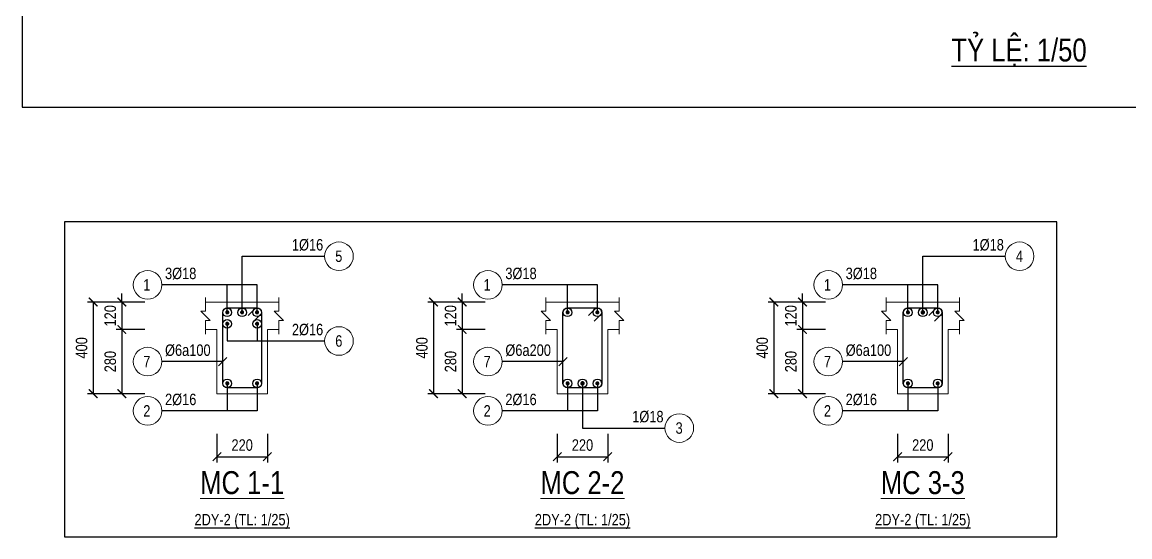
# Model space of a CAD drawing. Extents: x -165145 to 691808, y -202842 to 311040.
# Drawn here: x 309561 to 314395, y -83029 to -80783 of the extents above; entities that cross this region are included whole.
import ezdxf
from ezdxf.enums import TextEntityAlignment as Align

# ---------------------------------------------------------------- set-up
doc = ezdxf.new("R2010")
doc.units = 0
doc.header["$LTSCALE"] = 10
doc.header["$MEASUREMENT"] = 0
doc.layers.get('0').update_dxf_attribs({"linetype": 'CONTINUOUS'})
doc.layers.get('Defpoints').update_dxf_attribs({"color": 5, "linetype": 'CONTINUOUS'})
for name, color, linetype, lineweight in [('DCE_BaoBeTong', 4, 'CONTINUOUS', 18), ('DCE_Block', 8, 'CONTINUOUS', 9), ('DCE_Dim', 254, 'CONTINUOUS', 9), ('DCE_MCZiCZac', 144, 'CONTINUOUS', 13), ('DCE_ThepChu', 1, 'CONTINUOUS', 35), ('DCE_ThepDai', 220, 'CONTINUOUS', 25)]:
    doc.layers.add(name, color=color, linetype=linetype, lineweight=lineweight)
doc.styles.add('Dce_Text', font='arial.ttf', dxfattribs={"width": 0.8})
doc.dimstyles.new('Dce_207MV', dxfattribs={"dimscale": 25, "dimtxt": 2.5, "dimasz": 1.5, "dimexe": 1, "dimexo": 2, "dimgap": 1, "dimtad": 1, "dimdec": 0, "dimrnd": 5, "dimtxsty": 'Dce_Text', "dimblk": 'ARCHTICK', "dimcen": 2.5, "dimclrd": 8, "dimclre": 8, "dimclrt": 3, "dimadec": 0, "dimazin": 0, "dimtfac": 1, "dimtdec": 0, "dimtix": 1, "dimtmove": 2, "dimatfit": 3, "dimldrblk": 'DOTBLANK', "dimfxl": 1, "dimarcsym": 0})
doc.dimstyles.new('Dce_208MV', dxfattribs={"dimscale": 25, "dimtxt": 2.5, "dimasz": 1.5, "dimexe": 1, "dimexo": 2, "dimgap": 1, "dimtad": 1, "dimdec": 0, "dimrnd": 5, "dimtxsty": 'Dce_Text', "dimblk": 'ARCHTICK', "dimcen": 2.5, "dimclrd": 8, "dimclre": 8, "dimclrt": 3, "dimadec": 0, "dimazin": 0, "dimtfac": 1, "dimtdec": 0, "dimtix": 1, "dimtmove": 2, "dimatfit": 3, "dimldrblk": 'ARCHTICK', "dimfxl": 1, "dimarcsym": 0})
doc.dimstyles.new('Dce_25MV', dxfattribs={"dimscale": 25, "dimtxt": 2, "dimasz": 1.5, "dimexe": 1, "dimexo": 2, "dimgap": 1, "dimtad": 1, "dimdec": 0, "dimrnd": 5, "dimtxsty": 'Dce_Text', "dimblk": 'ARCHTICK', "dimcen": 2.5, "dimclrd": 8, "dimclre": 8, "dimclrt": 3, "dimadec": 0, "dimazin": 0, "dimtfac": 1, "dimtdec": 0, "dimtix": 1, "dimtmove": 2, "dimatfit": 3, "dimldrblk": 'OBLIQUE', "dimfxl": 4, "dimfxlon": 1, "dimarcsym": 0})

# ---------------------------------------------------------------- blocks, each defined once
blk = doc.blocks.new('Dce_KhTenDam')
at = {"color": 255, "linetype": 'ByBlock', "lineweight": -2, "style": 'Dce_Text', "width": 0.8}
blk.add_attdef('TENDAM', text='', height=2, dxfattribs=at).set_placement((0, 0.735), align=Align.CENTER)
at = {"color": 11, "lineweight": 25, "style": 'Dce_Text', "width": 0.8}
blk.add_attdef('TL', text='', height=1, dxfattribs=at).set_placement((0, -1.999), align=Align.CENTER)
blk = doc.blocks.new('Dce_KhtMcThepChu')
blk.add_circle((-2.5, 0), 2.5)
at = {"color": 3, "style": 'Dce_Text', "width": 0.8}
blk.add_attdef('DKVAKC', (0.54, 1), '', height=2, dxfattribs=at)
at = {"color": 11, "style": 'Dce_Text', "width": 0.8}
blk.add_attdef('SH', text='', height=2, dxfattribs=at).set_placement((-2.64, -1), align=Align.CENTER)
blk = doc.blocks.new('_ArchTick')
at = {"color": 0, "linetype": 'ByBlock', "const_width": 0.15}
blk.add_lwpolyline([(-0.5, -0.5), (0.5, 0.5)], dxfattribs=at)
blk = doc.blocks.new('Dce_KhMatCat')
at = {"color": 255, "linetype": 'ByBlock', "lineweight": -2, "style": 'Dce_Text', "width": 0.8}
blk.add_attdef('TENMATCAT', text='', height=2, dxfattribs=at).set_placement((0, 0.735), align=Align.CENTER)
at = {"color": 11, "lineweight": 25, "style": 'Dce_Text', "width": 0.8}
blk.add_attdef('TL', text='', height=1, dxfattribs=at).set_placement((0, -1.999), align=Align.CENTER)
blk = doc.blocks.new('*D2313')
at = {"layer": 'DCE_Dim', "color": 8, "lineweight": -2, "transparency": 16777216}
for p, q in [((309971.2, -82004.4), (309846.2, -82004.4)), ((309871.2, -82004.4), (309871.2, -82404.4)), ((309971.2, -82404.4), (309846.2, -82404.4))]:
    blk.add_line(p, q, dxfattribs=at)
at = {"layer": 'Defpoints', "color": 0, "transparency": 16777216}
for p in [(310171.2, -82004.4), (309871.2, -82404.4), (310171.2, -82404.4)]:
    blk.add_point(p, dxfattribs=at)
at = {"layer": 'DCE_Dim', "color": 8, "lineweight": -2, "transparency": 16777216, "xscale": 37.5, "yscale": 37.5, "zscale": 37.5}
for p, rotation in [((309871.2, -82004.4), 90), ((309871.2, -82404.4), 270)]:
    blk.add_blockref('_ArchTick', p, dxfattribs=dict(at, rotation=rotation))
at = {"layer": 'DCE_Dim', "color": 3, "transparency": 16777216, "insert": (309820.7, -82204.4), "char_height": 50, "attachment_point": 5, "rotation": 90, "style": 'Dce_Text'}
blk.add_mtext('400', dxfattribs=at)
blk = doc.blocks.new('_Oblique')
at = {"color": 0, "linetype": 'ByBlock', "lineweight": -2}
blk.add_line((-0.5, -0.5), (0.5, 0.5), dxfattribs=at)
blk = doc.blocks.new('*D2314')
at = {"layer": 'DCE_Dim', "color": 8, "lineweight": -2, "transparency": 16777216}
for p, q in [((309996.2, -82004.4), (309996.2, -81966.9)), ((310096.2, -82004.4), (309971.2, -82004.4)), ((309996.2, -82004.4), (309996.2, -82124.4)), ((310096.2, -82124.4), (309971.2, -82124.4)), ((309996.2, -82124.4), (309996.2, -82161.9))]:
    blk.add_line(p, q, dxfattribs=at)
at = {"layer": 'Defpoints', "color": 0, "transparency": 16777216}
for p in [(310171.2, -82004.4), (309996.2, -82124.4), (310171.2, -82124.4)]:
    blk.add_point(p, dxfattribs=at)
at = {"layer": 'DCE_Dim', "color": 8, "lineweight": -2, "transparency": 16777216, "xscale": 37.5, "yscale": 37.5, "zscale": 37.5}
for p, rotation in [((309996.2, -82004.4), 270), ((309996.2, -82124.4), 90)]:
    blk.add_blockref('_ArchTick', p, dxfattribs=dict(at, rotation=rotation))
at = {"layer": 'DCE_Dim', "color": 3, "transparency": 16777216, "insert": (309945.7, -82064.4), "char_height": 50, "attachment_point": 5, "rotation": 90, "style": 'Dce_Text'}
blk.add_mtext('120', dxfattribs=at)
blk = doc.blocks.new('*D2315')
at = {"layer": 'DCE_Dim', "color": 8, "lineweight": -2, "transparency": 16777216}
for p, q in [((310096.2, -82124.4), (309971.2, -82124.4)), ((309996.2, -82124.4), (309996.2, -82404.4)), ((310096.2, -82404.4), (309971.2, -82404.4))]:
    blk.add_line(p, q, dxfattribs=at)
at = {"layer": 'Defpoints', "color": 0, "transparency": 16777216}
for p in [(310171.2, -82124.4), (309996.2, -82404.4), (310171.2, -82404.4)]:
    blk.add_point(p, dxfattribs=at)
at = {"layer": 'DCE_Dim', "color": 8, "lineweight": -2, "transparency": 16777216, "xscale": 37.5, "yscale": 37.5, "zscale": 37.5}
for p, rotation in [((309996.2, -82124.4), 90), ((309996.2, -82404.4), 270)]:
    blk.add_blockref('_ArchTick', p, dxfattribs=dict(at, rotation=rotation))
at = {"layer": 'DCE_Dim', "color": 3, "transparency": 16777216, "insert": (309945.7, -82264.4), "char_height": 50, "attachment_point": 5, "rotation": 90, "style": 'Dce_Text'}
blk.add_mtext('280', dxfattribs=at)
blk = doc.blocks.new('*D2316')
at = {"layer": 'DCE_Dim', "color": 8, "lineweight": -2, "transparency": 16777216}
for p, q in [((310411.2, -82579.4), (310411.2, -82704.4)), ((310631.2, -82579.4), (310631.2, -82704.4)), ((310411.2, -82679.4), (310631.2, -82679.4))]:
    blk.add_line(p, q, dxfattribs=at)
at = {"layer": 'Defpoints', "color": 0, "transparency": 16777216}
for p in [(310411.2, -82504.4), (310631.2, -82504.4), (310631.2, -82679.4)]:
    blk.add_point(p, dxfattribs=at)
at = {"layer": 'DCE_Dim', "color": 8, "lineweight": -2, "transparency": 16777216, "xscale": 37.5, "yscale": 37.5, "zscale": 37.5, "rotation": 180}
blk.add_blockref('_ArchTick', (310411.2, -82679.4), dxfattribs=at)
at = {"layer": 'DCE_Dim', "color": 8, "lineweight": -2, "transparency": 16777216, "xscale": 37.5, "yscale": 37.5, "zscale": 37.5}
blk.add_blockref('_ArchTick', (310631.2, -82679.4), dxfattribs=at)
at = {"layer": 'DCE_Dim', "color": 3, "transparency": 16777216, "insert": (310521.2, -82628.9), "char_height": 50, "attachment_point": 5, "style": 'Dce_Text'}
blk.add_mtext('220', dxfattribs=at)
blk = doc.blocks.new('_DotBlank')
at = {"color": 0, "linetype": 'ByBlock', "lineweight": -2}
blk.add_line((-0.5, 0), (-1, 0), dxfattribs=at)
blk.add_circle((0, 0), 0.5, dxfattribs=at)
blk = doc.blocks.new('Dce_McThepChu')
at = {"color": 0}
for p, q in [((-0.5, 0), (0.5, 0)), ((-0.35, 0.35), (0.35, -0.35)), ((0.35, 0.35), (-0.35, -0.35)), ((0, 0.5), (0, -0.5))]:
    blk.add_line(p, q, dxfattribs=at)
at = {"color": 0, "const_width": 0.0833}
blk.add_lwpolyline([(-0.5, 0, 1), (0.5, 0, 1), (-0.5, 0, 1)], format="xyb", dxfattribs=at)
blk = doc.blocks.new('Dce_KhtMcThepTangCuong')
blk.add_circle((2.5, 0), 2.5)
at = {"color": 3, "style": 'Dce_Text', "width": 0.8}
blk.add_attdef('DKVAKC', text='', height=2, dxfattribs=at).set_placement((-0.25, 1), align=Align.RIGHT)
at = {"color": 11, "style": 'Dce_Text', "width": 0.8}
blk.add_attdef('SH', text='', height=2, dxfattribs=at).set_placement((2.47, -1), align=Align.CENTER)
blk = doc.blocks.new('*D2317')
at = {"layer": 'DCE_Dim', "color": 8, "lineweight": -2, "transparency": 16777216}
for p, q in [((311456.2, -82004.4), (311331.2, -82004.4)), ((311356.2, -82004.4), (311356.2, -82404.4)), ((311456.2, -82404.4), (311331.2, -82404.4))]:
    blk.add_line(p, q, dxfattribs=at)
at = {"layer": 'Defpoints', "color": 0, "transparency": 16777216}
for p in [(311656.2, -82004.4), (311356.2, -82404.4), (311656.2, -82404.4)]:
    blk.add_point(p, dxfattribs=at)
at = {"layer": 'DCE_Dim', "color": 8, "lineweight": -2, "transparency": 16777216, "xscale": 37.5, "yscale": 37.5, "zscale": 37.5}
for p, rotation in [((311356.2, -82004.4), 90), ((311356.2, -82404.4), 270)]:
    blk.add_blockref('_ArchTick', p, dxfattribs=dict(at, rotation=rotation))
at = {"layer": 'DCE_Dim', "color": 3, "transparency": 16777216, "insert": (311305.7, -82204.4), "char_height": 50, "attachment_point": 5, "rotation": 90, "style": 'Dce_Text'}
blk.add_mtext('400', dxfattribs=at)
blk = doc.blocks.new('*D2318')
at = {"layer": 'DCE_Dim', "color": 8, "lineweight": -2, "transparency": 16777216}
for p, q in [((311481.2, -82004.4), (311481.2, -81966.9)), ((311581.2, -82004.4), (311456.2, -82004.4)), ((311481.2, -82004.4), (311481.2, -82124.4)), ((311581.2, -82124.4), (311456.2, -82124.4)), ((311481.2, -82124.4), (311481.2, -82161.9))]:
    blk.add_line(p, q, dxfattribs=at)
at = {"layer": 'Defpoints', "color": 0, "transparency": 16777216}
for p in [(311656.2, -82004.4), (311481.2, -82124.4), (311656.2, -82124.4)]:
    blk.add_point(p, dxfattribs=at)
at = {"layer": 'DCE_Dim', "color": 8, "lineweight": -2, "transparency": 16777216, "xscale": 37.5, "yscale": 37.5, "zscale": 37.5}
for p, rotation in [((311481.2, -82004.4), 270), ((311481.2, -82124.4), 90)]:
    blk.add_blockref('_ArchTick', p, dxfattribs=dict(at, rotation=rotation))
at = {"layer": 'DCE_Dim', "color": 3, "transparency": 16777216, "insert": (311430.7, -82064.4), "char_height": 50, "attachment_point": 5, "rotation": 90, "style": 'Dce_Text'}
blk.add_mtext('120', dxfattribs=at)
blk = doc.blocks.new('*D2319')
at = {"layer": 'DCE_Dim', "color": 8, "lineweight": -2, "transparency": 16777216}
for p, q in [((311581.2, -82124.4), (311456.2, -82124.4)), ((311481.2, -82124.4), (311481.2, -82404.4)), ((311581.2, -82404.4), (311456.2, -82404.4))]:
    blk.add_line(p, q, dxfattribs=at)
at = {"layer": 'Defpoints', "color": 0, "transparency": 16777216}
for p in [(311656.2, -82124.4), (311481.2, -82404.4), (311656.2, -82404.4)]:
    blk.add_point(p, dxfattribs=at)
at = {"layer": 'DCE_Dim', "color": 8, "lineweight": -2, "transparency": 16777216, "xscale": 37.5, "yscale": 37.5, "zscale": 37.5}
for p, rotation in [((311481.2, -82124.4), 90), ((311481.2, -82404.4), 270)]:
    blk.add_blockref('_ArchTick', p, dxfattribs=dict(at, rotation=rotation))
at = {"layer": 'DCE_Dim', "color": 3, "transparency": 16777216, "insert": (311430.7, -82264.4), "char_height": 50, "attachment_point": 5, "rotation": 90, "style": 'Dce_Text'}
blk.add_mtext('280', dxfattribs=at)
blk = doc.blocks.new('*D2320')
at = {"layer": 'DCE_Dim', "color": 8, "lineweight": -2, "transparency": 16777216}
for p, q in [((311896.2, -82579.4), (311896.2, -82704.4)), ((312116.2, -82579.4), (312116.2, -82704.4)), ((311896.2, -82679.4), (312116.2, -82679.4))]:
    blk.add_line(p, q, dxfattribs=at)
at = {"layer": 'Defpoints', "color": 0, "transparency": 16777216}
for p in [(311896.2, -82504.4), (312116.2, -82504.4), (312116.2, -82679.4)]:
    blk.add_point(p, dxfattribs=at)
at = {"layer": 'DCE_Dim', "color": 8, "lineweight": -2, "transparency": 16777216, "xscale": 37.5, "yscale": 37.5, "zscale": 37.5, "rotation": 180}
blk.add_blockref('_ArchTick', (311896.2, -82679.4), dxfattribs=at)
at = {"layer": 'DCE_Dim', "color": 8, "lineweight": -2, "transparency": 16777216, "xscale": 37.5, "yscale": 37.5, "zscale": 37.5}
blk.add_blockref('_ArchTick', (312116.2, -82679.4), dxfattribs=at)
at = {"layer": 'DCE_Dim', "color": 3, "transparency": 16777216, "insert": (312006.2, -82628.9), "char_height": 50, "attachment_point": 5, "style": 'Dce_Text'}
blk.add_mtext('220', dxfattribs=at)
blk = doc.blocks.new('*D2321')
at = {"layer": 'DCE_Dim', "color": 8, "lineweight": -2, "transparency": 16777216}
for p, q in [((312941.2, -82004.4), (312816.2, -82004.4)), ((312841.2, -82004.4), (312841.2, -82404.4)), ((312941.2, -82404.4), (312816.2, -82404.4))]:
    blk.add_line(p, q, dxfattribs=at)
at = {"layer": 'Defpoints', "color": 0, "transparency": 16777216}
for p in [(313141.2, -82004.4), (312841.2, -82404.4), (313141.2, -82404.4)]:
    blk.add_point(p, dxfattribs=at)
at = {"layer": 'DCE_Dim', "color": 8, "lineweight": -2, "transparency": 16777216, "xscale": 37.5, "yscale": 37.5, "zscale": 37.5}
for p, rotation in [((312841.2, -82004.4), 90), ((312841.2, -82404.4), 270)]:
    blk.add_blockref('_ArchTick', p, dxfattribs=dict(at, rotation=rotation))
at = {"layer": 'DCE_Dim', "color": 3, "transparency": 16777216, "insert": (312790.7, -82204.4), "char_height": 50, "attachment_point": 5, "rotation": 90, "style": 'Dce_Text'}
blk.add_mtext('400', dxfattribs=at)
blk = doc.blocks.new('*D2322')
at = {"layer": 'DCE_Dim', "color": 8, "lineweight": -2, "transparency": 16777216}
for p, q in [((312966.2, -82004.4), (312966.2, -81966.9)), ((313066.2, -82004.4), (312941.2, -82004.4)), ((312966.2, -82004.4), (312966.2, -82124.4)), ((313066.2, -82124.4), (312941.2, -82124.4)), ((312966.2, -82124.4), (312966.2, -82161.9))]:
    blk.add_line(p, q, dxfattribs=at)
at = {"layer": 'Defpoints', "color": 0, "transparency": 16777216}
for p in [(313141.2, -82004.4), (312966.2, -82124.4), (313141.2, -82124.4)]:
    blk.add_point(p, dxfattribs=at)
at = {"layer": 'DCE_Dim', "color": 8, "lineweight": -2, "transparency": 16777216, "xscale": 37.5, "yscale": 37.5, "zscale": 37.5}
for p, rotation in [((312966.2, -82004.4), 270), ((312966.2, -82124.4), 90)]:
    blk.add_blockref('_ArchTick', p, dxfattribs=dict(at, rotation=rotation))
at = {"layer": 'DCE_Dim', "color": 3, "transparency": 16777216, "insert": (312915.7, -82064.4), "char_height": 50, "attachment_point": 5, "rotation": 90, "style": 'Dce_Text'}
blk.add_mtext('120', dxfattribs=at)
blk = doc.blocks.new('*D2323')
at = {"layer": 'DCE_Dim', "color": 8, "lineweight": -2, "transparency": 16777216}
for p, q in [((313066.2, -82124.4), (312941.2, -82124.4)), ((312966.2, -82124.4), (312966.2, -82404.4)), ((313066.2, -82404.4), (312941.2, -82404.4))]:
    blk.add_line(p, q, dxfattribs=at)
at = {"layer": 'Defpoints', "color": 0, "transparency": 16777216}
for p in [(313141.2, -82124.4), (312966.2, -82404.4), (313141.2, -82404.4)]:
    blk.add_point(p, dxfattribs=at)
at = {"layer": 'DCE_Dim', "color": 8, "lineweight": -2, "transparency": 16777216, "xscale": 37.5, "yscale": 37.5, "zscale": 37.5}
for p, rotation in [((312966.2, -82124.4), 90), ((312966.2, -82404.4), 270)]:
    blk.add_blockref('_ArchTick', p, dxfattribs=dict(at, rotation=rotation))
at = {"layer": 'DCE_Dim', "color": 3, "transparency": 16777216, "insert": (312915.7, -82264.4), "char_height": 50, "attachment_point": 5, "rotation": 90, "style": 'Dce_Text'}
blk.add_mtext('280', dxfattribs=at)
blk = doc.blocks.new('*D2324')
at = {"layer": 'DCE_Dim', "color": 8, "lineweight": -2, "transparency": 16777216}
for p, q in [((313381.2, -82579.4), (313381.2, -82704.4)), ((313601.2, -82579.4), (313601.2, -82704.4)), ((313381.2, -82679.4), (313601.2, -82679.4))]:
    blk.add_line(p, q, dxfattribs=at)
at = {"layer": 'Defpoints', "color": 0, "transparency": 16777216}
for p in [(313381.2, -82504.4), (313601.2, -82504.4), (313601.2, -82679.4)]:
    blk.add_point(p, dxfattribs=at)
at = {"layer": 'DCE_Dim', "color": 8, "lineweight": -2, "transparency": 16777216, "xscale": 37.5, "yscale": 37.5, "zscale": 37.5, "rotation": 180}
blk.add_blockref('_ArchTick', (313381.2, -82679.4), dxfattribs=at)
at = {"layer": 'DCE_Dim', "color": 8, "lineweight": -2, "transparency": 16777216, "xscale": 37.5, "yscale": 37.5, "zscale": 37.5}
blk.add_blockref('_ArchTick', (313601.2, -82679.4), dxfattribs=at)
at = {"layer": 'DCE_Dim', "color": 3, "transparency": 16777216, "insert": (313491.2, -82628.9), "char_height": 50, "attachment_point": 5, "style": 'Dce_Text'}
blk.add_mtext('220', dxfattribs=at)

msp = doc.modelspace()

# ---------------------------------------------------------------- linework, layer by layer
at = {"layer": 'DCE_BaoBeTong'}
for points in [[(310361.183, -82004.38945), (310681.183, -82004.38945)], [(311846.183, -82004.38945), (312166.183, -82004.38945)], [(313331.183, -82004.38945), (313651.183, -82004.38945)], [(310361.183, -82124.38945), (310411.183, -82124.38945), (310411.183, -82404.38945), (310631.183, -82404.38945), (310631.183, -82124.38945), (310681.183, -82124.38945)], [(311846.183, -82124.38945), (311896.183, -82124.38945), (311896.183, -82404.38945), (312116.183, -82404.38945), (312116.183, -82124.38945), (312166.183, -82124.38945)], [(313331.183, -82124.38945), (313381.183, -82124.38945), (313381.183, -82404.38945), (313601.183, -82404.38945), (313601.183, -82124.38945), (313651.183, -82124.38945)]]:
    msp.add_lwpolyline(points, dxfattribs=at)
at = {"layer": 'DCE_MCZiCZac'}
for points in [[(310361.183, -81984.38945), (310361.183, -82044.38945), (310341.183, -82044.38945), (310381.183, -82084.38945), (310361.183, -82084.38945), (310361.183, -82144.38945)], [(310681.183, -81984.38945), (310681.183, -82044.38945), (310661.183, -82044.38945), (310701.183, -82084.38945), (310681.183, -82084.38945), (310681.183, -82144.38945)], [(311846.183, -81984.38945), (311846.183, -82044.38945), (311826.183, -82044.38945), (311866.183, -82084.38945), (311846.183, -82084.38945), (311846.183, -82144.38945)], [(312166.183, -81984.38945), (312166.183, -82044.38945), (312146.183, -82044.38945), (312186.183, -82084.38945), (312166.183, -82084.38945), (312166.183, -82144.38945)], [(313331.183, -81984.38945), (313331.183, -82044.38945), (313311.183, -82044.38945), (313351.183, -82084.38945), (313331.183, -82084.38945), (313331.183, -82144.38945)], [(313651.183, -81984.38945), (313651.183, -82044.38945), (313631.183, -82044.38945), (313671.183, -82084.38945), (313651.183, -82084.38945), (313651.183, -82144.38945)]]:
    msp.add_lwpolyline(points, dxfattribs=at)
at = {"layer": 'DCE_ThepDai'}
for points in [[(310547.24187, -82063.33058), (310581.183, -82029.38945), (310586.183, -82029.38945, -0.3926990817), (310606.183, -82049.38945), (310606.183, -82359.38945, -0.3926990817), (310586.183, -82379.38945), (310456.183, -82379.38945, -0.3926990817), (310436.183, -82359.38945), (310436.183, -82049.38945, -0.3926990817), (310456.183, -82029.38945), (310586.183, -82029.38945, -0.3926990817), (310606.183, -82049.38945), (310606.183, -82054.38945), (310572.24187, -82088.33058)], [(312032.24187, -82063.33058), (312066.183, -82029.38945), (312071.183, -82029.38945, -0.3926990817), (312091.183, -82049.38945), (312091.183, -82359.38945, -0.3926990817), (312071.183, -82379.38945), (311941.183, -82379.38945, -0.3926990817), (311921.183, -82359.38945), (311921.183, -82049.38945, -0.3926990817), (311941.183, -82029.38945), (312071.183, -82029.38945, -0.3926990817), (312091.183, -82049.38945), (312091.183, -82054.38945), (312057.24187, -82088.33058)], [(313517.24187, -82063.33058), (313551.183, -82029.38945), (313556.183, -82029.38945, -0.3926990817), (313576.183, -82049.38945), (313576.183, -82359.38945, -0.3926990817), (313556.183, -82379.38945), (313426.183, -82379.38945, -0.3926990817), (313406.183, -82359.38945), (313406.183, -82049.38945, -0.3926990817), (313426.183, -82029.38945), (313556.183, -82029.38945, -0.3926990817), (313576.183, -82049.38945), (313576.183, -82054.38945), (313542.24187, -82088.33058)]]:
    msp.add_lwpolyline(points, format="xyb", dxfattribs=at)
at = {"layer": 'Defpoints'}
for points in [[(309561.183, -77154.38945), (309561.183, -81154.38945), (317761.183, -81154.38945), (317761.183, -77154.38945)], [(309746.183, -81654.38945), (309746.183, -83029.38945), (314076.183, -83029.38945), (314076.183, -81654.38945)]]:
    msp.add_lwpolyline(points, close=True, dxfattribs=at)

# ---------------------------------------------------------------- block references
at = {"layer": 'DCE_Block'}
ref = msp.add_blockref('Dce_KhTenDam', (313911.183, -80754.38945), dxfattribs=dict(at, xscale=100, yscale=100, zscale=100))
ref.add_attrib('TL', '%%UTỶ LỆ: 1/50', dxfattribs={"layer": '0', "color": 11, "lineweight": 25, "height": 100, "style": 'Dce_Text', "width": 0.8}).set_placement((313911.183, -80954.3329), align=Align.CENTER)
for name, p, xscale, yscale, zscale, values in [('Dce_KhtMcThepTangCuong', (310881.183, -81804.38945), 25, 25, 25, {'SH': '5', 'DKVAKC': '1%%c16'}), ('Dce_KhtMcThepTangCuong', (313851.183, -81804.38945), 25, 25, 25, {'SH': '4', 'DKVAKC': '1%%c18'}), ('Dce_KhtMcThepChu', (310171.183, -81929.38945), 25, 25, 25, {'DKVAKC': '3%%c18', 'SH': '1'}), ('Dce_KhtMcThepChu', (311656.183, -81929.38945), 25, 25, 25, {'DKVAKC': '3%%c18', 'SH': '1'}), ('Dce_KhtMcThepChu', (313141.183, -81929.38945), 25, 25, 25, {'DKVAKC': '3%%c18', 'SH': '1'}), ('Dce_KhtMcThepTangCuong', (310881.183, -82174.38945), 25, 25, 25, {'SH': '6', 'DKVAKC': '2%%c16'}), ('Dce_KhtMcThepChu', (310171.183, -82264.38945), 25, 25, 25, {'DKVAKC': '%%c6a100', 'SH': '7'}), ('Dce_KhtMcThepChu', (311656.183, -82264.38945), 25, 25, 25, {'DKVAKC': '%%c6a200', 'SH': '7'}), ('Dce_KhtMcThepChu', (313141.183, -82264.38945), 25, 25, 25, {'DKVAKC': '%%c6a100', 'SH': '7'}), ('Dce_KhtMcThepChu', (310171.183, -82479.38945), 25, 25, 25, {'DKVAKC': '2%%c16', 'SH': '2'}), ('Dce_KhtMcThepChu', (311656.183, -82479.38945), 25, 25, 25, {'DKVAKC': '2%%c16', 'SH': '2'}), ('Dce_KhtMcThepChu', (313141.183, -82479.38945), 25, 25, 25, {'DKVAKC': '2%%c16', 'SH': '2'}), ('Dce_KhtMcThepTangCuong', (312366.183, -82554.38945), 25, 25, 25, {'SH': '3', 'DKVAKC': '1%%c18'}), ('Dce_KhMatCat', (310521.183, -82879.38945), 50, 50, 50, {'TL': '%%U2DY-2 (TL: 1/25)', 'TENMATCAT': '%%UMC 1-1'}), ('Dce_KhMatCat', (312006.183, -82879.38945), 50, 50, 50, {'TL': '%%U2DY-2 (TL: 1/25)', 'TENMATCAT': '%%UMC 2-2'}), ('Dce_KhMatCat', (313491.183, -82879.38945), 50, 50, 50, {'TL': '%%U2DY-2 (TL: 1/25)', 'TENMATCAT': '%%UMC 3-3'})]:
    msp.add_blockref(name, p, dxfattribs=dict(at, xscale=xscale, yscale=yscale, zscale=zscale)).add_auto_attribs(values)
at = {"layer": 'DCE_ThepChu'}
for p, xscale, yscale, zscale in [((310456.183, -82049.38945), 16, 16, 16), ((310521.183, -82049.38945), 16, 16, 16), ((310586.183, -82049.38945), 16, 16, 16), ((311941.183, -82049.38945), 16, 16, 16), ((312071.183, -82049.38945), 16, 16, 16), ((313426.183, -82049.38945), 16, 16, 16), ((313491.183, -82049.38945), 18, 18, 18), ((313556.183, -82049.38945), 16, 16, 16), ((310456.183, -82099.38945), 16, 16, 16), ((310586.183, -82099.38945), 16, 16, 16), ((310456.183, -82359.38945), 16, 16, 16), ((310586.183, -82359.38945), 16, 16, 16), ((311941.183, -82359.38945), 16, 16, 16), ((312006.183, -82359.38945), 18, 18, 18), ((312071.183, -82359.38945), 16, 16, 16), ((313426.183, -82359.38945), 16, 16, 16), ((313556.183, -82359.38945), 16, 16, 16)]:
    msp.add_blockref('Dce_McThepChu', p, dxfattribs=dict(at, xscale=xscale, yscale=yscale, zscale=zscale))

# ---------------------------------------------------------------- dimensions: what is measured, and where the dimension line sits
at = {"layer": 'DCE_Dim'}
for base, p1, p2, picture, middle in [((309996.183, -82124.38945), (310171.183, -82004.38945), (310171.183, -82124.38945), '*D2314', (309945.65435, -82064.38945)), ((311481.183, -82124.38945), (311656.183, -82004.38945), (311656.183, -82124.38945), '*D2318', (311430.65435, -82064.38945)), ((312966.183, -82124.38945), (313141.183, -82004.38945), (313141.183, -82124.38945), '*D2322', (312915.65435, -82064.38945)), ((309871.183, -82404.38945), (310171.183, -82004.38945), (310171.183, -82404.38945), '*D2313', (309820.65435, -82204.38945)), ((311356.183, -82404.38945), (311656.183, -82004.38945), (311656.183, -82404.38945), '*D2317', (311305.65435, -82204.38945)), ((312841.183, -82404.38945), (313141.183, -82004.38945), (313141.183, -82404.38945), '*D2321', (312790.65435, -82204.38945)), ((309996.183, -82404.38945), (310171.183, -82124.38945), (310171.183, -82404.38945), '*D2315', (309945.65435, -82264.38945)), ((311481.183, -82404.38945), (311656.183, -82124.38945), (311656.183, -82404.38945), '*D2319', (311430.65435, -82264.38945)), ((312966.183, -82404.38945), (313141.183, -82124.38945), (313141.183, -82404.38945), '*D2323', (312915.65435, -82264.38945))]:
    dim = msp.add_linear_dim(base=base, p1=p1, p2=p2, angle=90, dimstyle='Dce_25MV', dxfattribs=at)
    dim.commit()
    dim.dimension.update_dxf_attribs({"geometry": picture, "text_midpoint": middle})
for base, p1, p2, picture, middle in [((310631.183, -82679.38945), (310411.183, -82504.38945), (310631.183, -82504.38945), '*D2316', (310521.183, -82628.8608)), ((312116.183, -82679.38945), (311896.183, -82504.38945), (312116.183, -82504.38945), '*D2320', (312006.183, -82628.8608)), ((313601.183, -82679.38945), (313381.183, -82504.38945), (313601.183, -82504.38945), '*D2324', (313491.183, -82628.8608))]:
    dim = msp.add_linear_dim(base=base, p1=p1, p2=p2, dimstyle='Dce_25MV', dxfattribs=at)
    dim.commit()
    dim.dimension.update_dxf_attribs({"geometry": picture, "text_midpoint": middle})

# ---------------------------------------------------------------- leaders
at = {"layer": 'DCE_Block'}
for points, dimstyle in [([(310521.183, -82049.38945), (310521.183, -81804.38945), (310881.183, -81804.38945)], 'Dce_207MV'), ([(313491.183, -82049.38945), (313491.183, -81804.38945), (313851.183, -81804.38945)], 'Dce_207MV'), ([(310456.183, -82049.38945), (310456.183, -81929.38945), (310171.183, -81929.38945)], 'Dce_207MV'), ([(310586.183, -82049.38945), (310586.183, -81929.38945), (310171.183, -81929.38945)], 'Dce_207MV'), ([(311941.183, -82049.38945), (311941.183, -81929.38945), (311656.183, -81929.38945)], 'Dce_207MV'), ([(312071.183, -82049.38945), (312071.183, -81929.38945), (311656.183, -81929.38945)], 'Dce_207MV'), ([(313426.183, -82049.38945), (313426.183, -81929.38945), (313141.183, -81929.38945)], 'Dce_207MV'), ([(313556.183, -82049.38945), (313556.183, -81929.38945), (313141.183, -81929.38945)], 'Dce_207MV'), ([(310456.183, -82099.38945), (310456.183, -82174.38945), (310881.183, -82174.38945)], 'Dce_207MV'), ([(310586.183, -82099.38945), (310586.183, -82174.38945), (310881.183, -82174.38945)], 'Dce_207MV'), ([(310436.183, -82264.38945), (310171.183, -82264.38945)], 'Dce_208MV'), ([(311921.183, -82264.38945), (311656.183, -82264.38945)], 'Dce_208MV'), ([(313406.183, -82264.38945), (313141.183, -82264.38945)], 'Dce_208MV'), ([(310456.183, -82359.38945), (310456.183, -82479.38945), (310171.183, -82479.38945)], 'Dce_207MV'), ([(310586.183, -82359.38945), (310586.183, -82479.38945), (310171.183, -82479.38945)], 'Dce_207MV'), ([(311941.183, -82359.38945), (311941.183, -82479.38945), (311656.183, -82479.38945)], 'Dce_207MV'), ([(312071.183, -82359.38945), (312071.183, -82479.38945), (311656.183, -82479.38945)], 'Dce_207MV'), ([(312006.183, -82359.38945), (312006.183, -82554.38945), (312366.183, -82554.38945)], 'Dce_207MV'), ([(313426.183, -82359.38945), (313426.183, -82479.38945), (313141.183, -82479.38945)], 'Dce_207MV'), ([(313556.183, -82359.38945), (313556.183, -82479.38945), (313141.183, -82479.38945)], 'Dce_207MV')]:
    msp.add_leader(points, dimstyle=dimstyle, dxfattribs=at)

doc.saveas('drawing.dxf')
